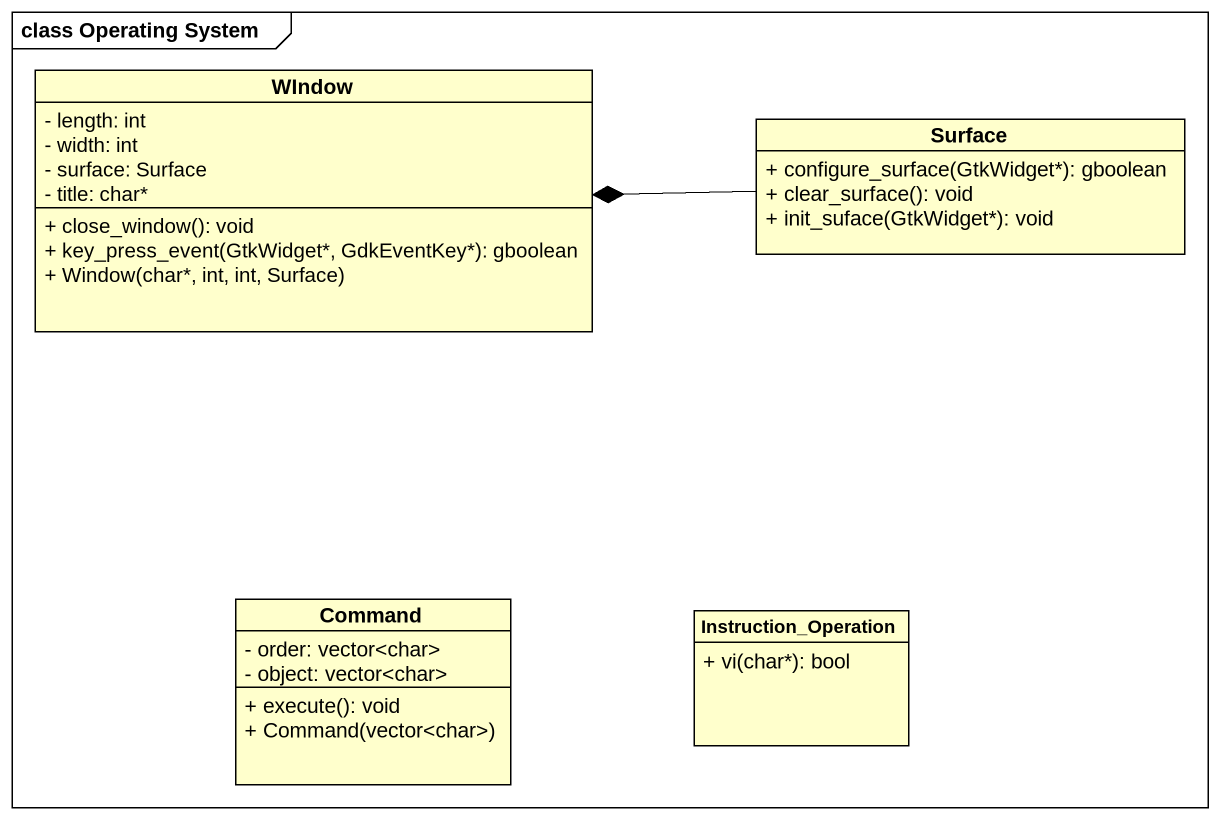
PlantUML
@startuml
mainframe class Operating System
hide circle
hide empty members
skinparam classAttributeIconSize 0
class WIndow {
  - length: int
  - width: int
  - surface: Surface
  - title: char*
  + close_window(): void
  + key_press_event(GtkWidget*, GdkEventKey*): gboolean
  + Window(char*, int, int, Surface)
}
class Surface {
  + configure_surface(GtkWidget*): gboolean
  + clear_surface(): void
  + init_suface(GtkWidget*): void
}
class Command {
  - order: vector<char>
  - object: vector<char>
  + execute(): void
  + Command(vector<char>)
}
class Instruction_Operation {
  + vi(char*): bool
}
Surface -left-* WIndow
@enduml
